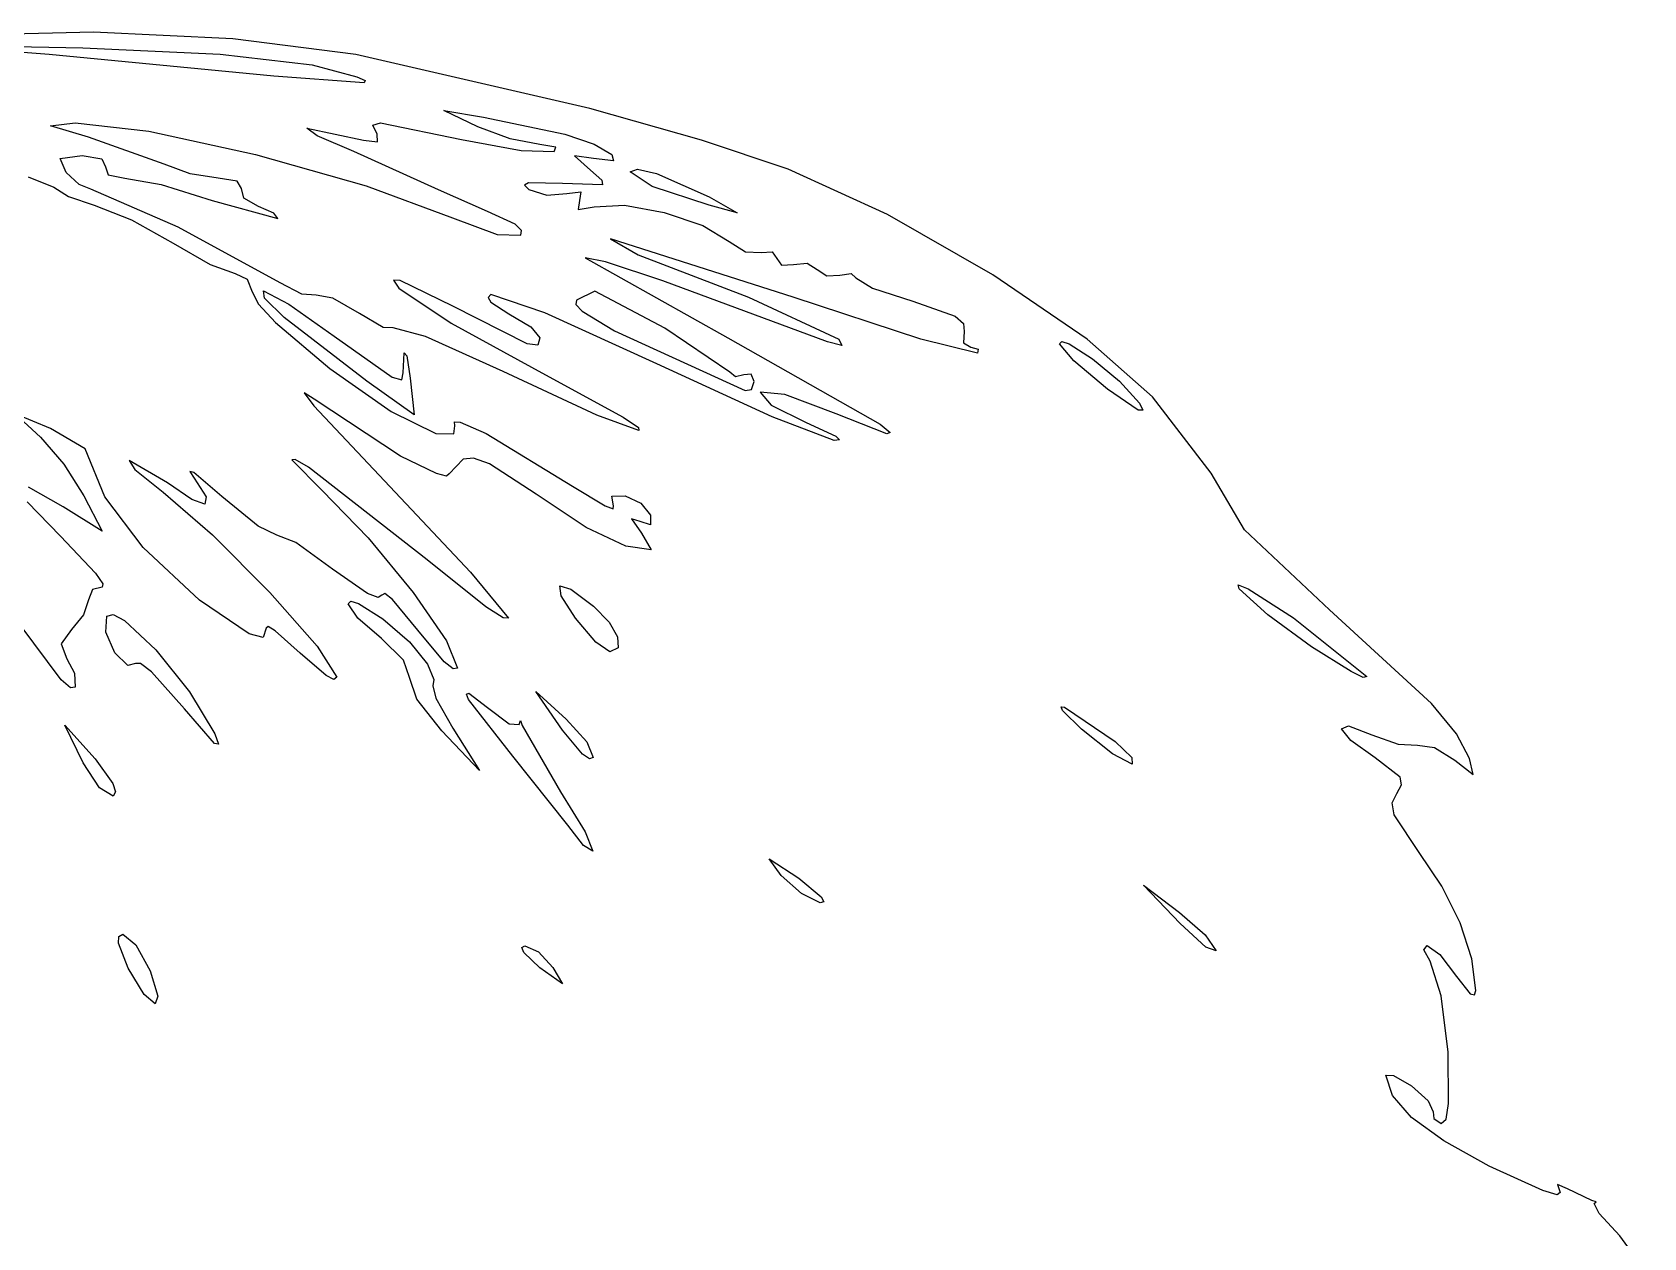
# Model space of a CAD drawing. Extents: x 0 to 143, y 0 to 208.
# Drawn here: x 77.3 to 127.7, y 170.1 to 207.8 of the extents above; entities that cross this region are included whole.
import ezdxf

# ---------------------------------------------------------------- set-up
doc = ezdxf.new("R2010")
doc.units = 0

msp = doc.modelspace()

# ---------------------------------------------------------------- linework, layer by layer
at = {"layer": 'Layer 1'}
for p, q in [((79.176039, 207.757972), (75.022723, 207.6592)), ((83.534606, 207.556376), (79.176039, 207.757972)), ((77.787549, 207.064455), (73.554213, 207.37878)), ((73.554213, 207.37878), (78.845883, 207.274005)), ((78.845883, 207.274005), (83.134385, 207.073054)), ((87.382758, 207.063044), (83.534606, 207.556376)), ((84.813476, 206.38571), (77.787549, 207.064455)), ((83.134385, 207.073054), (86.013979, 206.73743)), ((86.013979, 206.73743), (87.408643, 206.364477)), ((94.693465, 205.369665), (87.382758, 207.063044)), ((87.640462, 206.171838), (84.813476, 206.38571)), ((87.408643, 206.364477), (87.666816, 206.244709)), ((87.666816, 206.244709), (87.640462, 206.171838)), ((91.193113, 204.798915), (90.134779, 205.307621)), ((90.134779, 205.307621), (91.369502, 205.106537)), ((98.186496, 204.381705), (94.693465, 205.369665)), ((77.829794, 204.828151), (78.596822, 204.921681)), ((79.022272, 204.478239), (77.829794, 204.828151)), ((78.596822, 204.921681), (80.900021, 204.663338)), ((80.900021, 204.663338), (84.23589, 203.931786)), ((86.163612, 204.519961), (85.846321, 204.758037)), ((85.846321, 204.758037), (87.621236, 204.379814)), ((87.913722, 204.850817), (88.152431, 204.925562)), ((88.041394, 204.573137), (87.913722, 204.850817)), ((88.152431, 204.925562), (90.684407, 204.40592)), ((92.199633, 204.426469), (91.193113, 204.798915)), ((91.369502, 205.106537), (93.912326, 204.572431)), ((81.38024, 203.638275), (79.022272, 204.478239)), ((87.312555, 204.029506), (86.163612, 204.519961)), ((87.621236, 204.379814), (88.051052, 204.333468)), ((88.051052, 204.333468), (88.041394, 204.573137)), ((90.684407, 204.40592), (92.545708, 204.063858)), ((93.133392, 204.246112), (92.199633, 204.426469)), ((93.627325, 204.163209), (93.133392, 204.246112)), ((93.576481, 204.025273), (93.627325, 204.163209)), ((93.912326, 204.572431), (94.828441, 204.258332)), ((94.828441, 204.258332), (95.387599, 203.936858)), ((100.894508, 203.479172), (98.186496, 204.381705)), ((78.130317, 203.808755), (78.823658, 203.905328)), ((78.316716, 203.376161), (78.130317, 203.808755)), ((78.823658, 203.905328), (79.437051, 203.80461)), ((79.437051, 203.80461), (79.551439, 203.55255)), ((82.196613, 203.328536), (81.38024, 203.638275)), ((84.23589, 203.931786), (87.703918, 202.953379)), ((89.95839, 202.834647), (87.312555, 204.029506)), ((92.545708, 204.063858), (93.576481, 204.025273)), ((94.80944, 203.805845), (94.210996, 203.896905)), ((94.210996, 203.896905), (94.720893, 203.441072)), ((95.4334, 203.741523), (94.80944, 203.805845)), ((95.387599, 203.936858), (95.4334, 203.741523)), ((77.130544, 203.235535), (77.937127, 202.9112)), ((78.726688, 203.002437), (78.316716, 203.376161)), ((79.551439, 203.55255), (79.635488, 203.302474)), ((79.635488, 203.302474), (80.152925, 203.199772)), ((80.152925, 203.199772), (81.293589, 202.994411)), ((83.07675, 203.199772), (82.196613, 203.328536)), ((83.671357, 203.103552), (83.07675, 203.199772)), ((83.800297, 202.872394), (83.671357, 203.103552)), ((94.720893, 203.441072), (95.074151, 203.138201)), ((95.074151, 203.138201), (95.091089, 202.989781)), ((95.955616, 203.39133), (96.186041, 203.474134)), ((96.645562, 202.934527), (95.955616, 203.39133)), ((96.186041, 203.474134), (96.775869, 203.340178)), ((96.775869, 203.340178), (98.425062, 202.613808)), ((104.003403, 202.057493), (100.894508, 203.479172)), ((77.937127, 202.9112), (78.391549, 202.619276)), ((78.391549, 202.619276), (79.198661, 202.350635)), ((79.09565, 202.846994), (78.726688, 203.002437)), ((81.824211, 201.665496), (79.09565, 202.846994)), ((81.293589, 202.994411), (82.884838, 202.500919)), ((83.874072, 202.572577), (83.800297, 202.872394)), ((87.703918, 202.953379), (90.403596, 201.954466)), ((91.490152, 202.154491), (89.95839, 202.834647)), ((92.780129, 203.052355), (92.650731, 202.975631)), ((92.650731, 202.975631), (92.785553, 202.83888)), ((93.843887, 203.027969), (92.780129, 203.052355)), ((92.785553, 202.83888), (93.350086, 202.667474)), ((93.350086, 202.667474), (93.97124, 202.716466)), ((95.091089, 202.989781), (93.843887, 203.027969)), ((93.97124, 202.716466), (94.411771, 202.771103)), ((94.411771, 202.771103), (94.368115, 202.494216)), ((98.425062, 202.352046), (96.645562, 202.934527)), ((98.425062, 202.613808), (99.307007, 202.115685)), ((79.198661, 202.350635), (80.360624, 201.898021)), ((82.884838, 202.500919), (84.935184, 201.939296)), ((84.335461, 202.311124), (83.874072, 202.572577)), ((84.815636, 202.105366), (84.335461, 202.311124)), ((84.935184, 201.939296), (84.815636, 202.105366)), ((92.364027, 201.752633), (91.490152, 202.154491)), ((94.368115, 202.494216), (94.334777, 202.219181)), ((94.334777, 202.219181), (94.835899, 202.298424)), ((94.835899, 202.298424), (95.778582, 202.348855)), ((95.778582, 202.348855), (97.020873, 202.126401)), ((97.020873, 202.126401), (98.224866, 201.718143)), ((99.307007, 202.115685), (98.425062, 202.352046)), ((80.360624, 201.898021), (81.668107, 201.16389)), ((85.014206, 199.92705), (81.824211, 201.665496)), ((90.403596, 201.954466), (91.793762, 201.439498)), ((92.555812, 201.562204), (92.364027, 201.752633)), ((98.224866, 201.718143), (99.052654, 201.211162)), ((107.301177, 200.171041), (104.003403, 202.057493)), ((81.668107, 201.16389), (82.819707, 200.499741)), ((91.793762, 201.439498), (92.541783, 201.408718)), ((92.541783, 201.408718), (92.555812, 201.562204)), ((101.050436, 199.475142), (95.345663, 201.296182)), ((95.345663, 201.296182), (96.208911, 200.798059)), ((99.052654, 201.211162), (99.5633, 200.897455)), ((95.181483, 200.57711), (94.544504, 200.708454)), ((94.544504, 200.708454), (99.008557, 198.209022)), ((96.982068, 199.983142), (95.181483, 200.57711)), ((96.208911, 200.798059), (99.659785, 199.471614)), ((99.5633, 200.897455), (100.058071, 200.875318)), ((100.058071, 200.875318), (100.399649, 200.894897)), ((100.399649, 200.894897), (100.54173, 200.681643)), ((100.54173, 200.681643), (100.69391, 200.47196)), ((82.819707, 200.499741), (83.606975, 200.21527)), ((83.606975, 200.21527), (83.98017, 200.039719)), ((100.69391, 200.47196), (101.059608, 200.500668)), ((101.059608, 200.500668), (101.490923, 200.534975)), ((101.490923, 200.534975), (101.800795, 200.338037)), ((101.800795, 200.338037), (102.103522, 200.138453)), ((102.103522, 200.138453), (102.51764, 200.165881)), ((102.51764, 200.165881), (102.866272, 200.218974)), ((102.866272, 200.218974), (103.011176, 200.080509)), ((103.011176, 200.080509), (103.536021, 199.751676)), ((110.243946, 198.159506), (107.301177, 200.171041)), ((83.98017, 200.039719), (84.136142, 199.63742)), ((84.136142, 199.63742), (84.33528, 199.257873)), ((84.520251, 199.446247), (84.490331, 199.668817)), ((84.490331, 199.668817), (85.285669, 199.254788)), ((85.685014, 199.572553), (85.014206, 199.92705)), ((86.137804, 199.532645), (85.685014, 199.572553)), ((88.768602, 199.996504), (88.551351, 200.006607)), ((88.551351, 200.006607), (88.723667, 199.760892)), ((88.723667, 199.760892), (90.36188, 198.664811)), ((90.411357, 199.195742), (88.768602, 199.996504)), ((94.854243, 199.6667), (94.276393, 199.379186)), ((97.038733, 198.503062), (94.854243, 199.6667)), ((102.129231, 198.080963), (96.982068, 199.983142)), ((103.536021, 199.751676), (104.797997, 199.347436)), ((84.33528, 199.257873), (84.869154, 198.684974)), ((85.139531, 198.84023), (84.520251, 199.446247)), ((85.285669, 199.254788), (86.702249, 198.259469)), ((86.65824, 199.441672), (86.137804, 199.532645)), ((87.491413, 198.964672), (86.65824, 199.441672)), ((92.739824, 198.011466), (90.411357, 199.195742)), ((91.598808, 199.559456), (91.517933, 199.46619)), ((91.517933, 199.46619), (91.597397, 199.321331)), ((91.597397, 199.321331), (92.163252, 198.956205)), ((93.29201, 198.984384), (91.598808, 199.559456)), ((94.276393, 199.379186), (94.253355, 199.24925)), ((94.253355, 199.24925), (94.452853, 199.040839)), ((99.659785, 199.471614), (102.482009, 198.164924)), ((105.050762, 198.16025), (101.050436, 199.475142)), ((104.797997, 199.347436), (106.124177, 198.881857)), ((84.869154, 198.684974), (86.567797, 197.24682)), ((87.726011, 196.844829), (85.139531, 198.84023)), ((88.237098, 198.523303), (87.491413, 198.964672)), ((90.36188, 198.664811), (93.309781, 197.043796)), ((92.163252, 198.956205), (92.84848, 198.547203)), ((96.793111, 197.394104), (93.29201, 198.984384)), ((94.452853, 199.040839), (95.46424, 198.418131)), ((106.124177, 198.881857), (106.382124, 198.64844)), ((106.382124, 198.64844), (106.396786, 198.398816)), ((86.702249, 198.259469), (88.518262, 196.972535)), ((88.547278, 198.517702), (88.237098, 198.523303)), ((89.557722, 198.241257), (88.547278, 198.517702)), ((91.986863, 197.148571), (89.557722, 198.241257)), ((92.84848, 198.547203), (93.133392, 198.204083)), ((93.133392, 198.204083), (93.070868, 197.974854)), ((95.46424, 198.418131), (99.550071, 196.555904)), ((99.07241, 197.133049), (97.038733, 198.503062)), ((99.008557, 198.209022), (103.775161, 195.504714)), ((102.574834, 197.960754), (102.129231, 198.080963)), ((102.482009, 198.164924), (102.574834, 197.960754)), ((106.823295, 197.722188), (105.050762, 198.16025)), ((106.396786, 198.398816), (106.381352, 198.052256)), ((109.379524, 198.020285), (109.456768, 198.09374)), ((109.456768, 198.09374), (109.681624, 198.020153)), ((112.287826, 196.362582), (110.243946, 198.159506)), ((88.858428, 197.114352), (88.888767, 197.731713)), ((88.888767, 197.731713), (88.974624, 197.644665)), ((88.974624, 197.644665), (89.079267, 196.940079)), ((93.070868, 197.974854), (92.739824, 198.011466)), ((106.381352, 198.052256), (106.608806, 197.908102)), ((106.608806, 197.908102), (106.836965, 197.85351)), ((106.836965, 197.85351), (106.823295, 197.722188)), ((109.82742, 197.483931), (109.379524, 198.020285)), ((109.681624, 198.020153), (110.41387, 197.550914)), ((110.41387, 197.550914), (111.255653, 196.850694)), ((86.567797, 197.24682), (88.485448, 195.898359)), ((88.819082, 196.893424), (88.858428, 197.114352)), ((94.919507, 195.787884), (91.986863, 197.148571)), ((100.396738, 195.735078), (96.793111, 197.394104)), ((99.250827, 196.98841), (99.07241, 197.133049)), ((99.513382, 197.044854), (99.250827, 196.98841)), ((99.741321, 197.0673), (99.513382, 197.044854)), ((99.836174, 196.841301), (99.741321, 197.0673)), ((110.878831, 196.599648), (109.82742, 197.483931)), ((89.197448, 195.795667), (87.726011, 196.844829)), ((88.518262, 196.972535), (88.819082, 196.893424)), ((89.079267, 196.940079), (89.197448, 195.795667)), ((93.309781, 197.043796), (95.742097, 195.722797)), ((99.550071, 196.555904), (99.752125, 196.591049)), ((99.752125, 196.591049), (99.836174, 196.841301)), ((111.846148, 195.946436), (110.878831, 196.599648)), ((111.255653, 196.850694), (111.886365, 196.157618)), ((86.077832, 196.286029), (85.759654, 196.488104)), ((85.759654, 196.488104), (86.066852, 196.073833)), ((86.066852, 196.073833), (88.269642, 193.73121)), ((88.775922, 194.506352), (86.077832, 196.286029)), ((100.796744, 196.432035), (100.019266, 196.507926)), ((100.019266, 196.507926), (100.365738, 196.103157)), ((100.365738, 196.103157), (101.461775, 195.556837)), ((102.402634, 195.823537), (100.796744, 196.432035)), ((111.886365, 196.157618), (111.987006, 195.941877)), ((114.124256, 193.976744), (112.287826, 196.362582)), ((77.826002, 195.37057), (76.729921, 195.831298)), ((76.729921, 195.831298), (77.519438, 195.095756)), ((88.485448, 195.898359), (89.875487, 195.214995)), ((90.476974, 195.455942), (90.463385, 195.576133)), ((90.463385, 195.576133), (90.638667, 195.567227)), ((90.638667, 195.567227), (91.448789, 195.216979)), ((96.224962, 195.308393), (94.919507, 195.787884)), ((95.742097, 195.722797), (96.21714, 195.403064)), ((102.336664, 194.995214), (100.396738, 195.735078)), ((101.461775, 195.556837), (102.391345, 195.124816)), ((103.980759, 195.198723), (102.402634, 195.823537)), ((111.987006, 195.941877), (111.846148, 195.946436)), ((77.519438, 195.095756), (78.244, 194.253278)), ((78.913969, 194.7331), (77.826002, 195.37057)), ((89.875487, 195.214995), (90.446899, 195.19934)), ((90.446899, 195.19934), (90.476974, 195.455942)), ((91.448789, 195.216979), (94.157859, 193.570696)), ((96.21714, 195.403064), (96.224962, 195.308393)), ((102.391345, 195.124816), (102.50139, 195.012969)), ((103.775161, 195.504714), (104.085366, 195.246307)), ((104.085366, 195.246307), (103.980759, 195.198723)), ((79.5338, 193.232382), (78.913969, 194.7331)), ((102.50139, 195.012969), (102.336664, 194.995214)), ((78.244, 194.253278), (78.87728, 193.26131)), ((81.491718, 193.674766), (80.292273, 194.372561)), ((80.292273, 194.372561), (80.47219, 194.084385)), ((80.47219, 194.084385), (81.350607, 193.380549)), ((82.308531, 193.993545), (82.190522, 194.028002)), ((82.190522, 194.028002), (82.325685, 193.811997)), ((85.479298, 194.404693), (85.375468, 194.390056)), ((85.375468, 194.390056), (86.326893, 193.427821)), ((85.896548, 194.156573), (85.479298, 194.404693)), ((89.605612, 191.260001), (85.896548, 194.156573)), ((89.897409, 193.959744), (88.775922, 194.506352)), ((90.733443, 194.412072), (90.300585, 193.954872)), ((91.059085, 194.438393), (90.733443, 194.412072)), ((91.5574, 194.259628), (91.059085, 194.438393)), ((93.013447, 193.315285), (91.5574, 194.259628)), ((78.222171, 192.918763), (77.139352, 193.530463)), ((82.244425, 193.153531), (81.491718, 193.674766)), ((83.190697, 193.247199), (82.308531, 193.993545)), ((82.325685, 193.811997), (82.700104, 193.228529)), ((88.269642, 193.73121), (90.968746, 190.877677)), ((90.215345, 193.874923), (89.897409, 193.959744)), ((90.300585, 193.954872), (90.215345, 193.874923)), ((94.157859, 193.570696), (95.175271, 192.949499)), ((115.170375, 192.20474), (114.124256, 193.976744)), ((77.100304, 193.076273), (78.143149, 191.999071)), ((78.87728, 193.26131), (79.445253, 192.162759)), ((80.723908, 191.644562), (79.5338, 193.232382)), ((81.350607, 193.380549), (82.897483, 192.047561)), ((82.660119, 193.006913), (82.244425, 193.153531)), ((82.700104, 193.228529), (82.660119, 193.006913)), ((84.324305, 192.311588), (83.190697, 193.247199)), ((86.326893, 193.427821), (87.762463, 191.953281)), ((94.579076, 192.274414), (93.013447, 193.315285)), ((95.386585, 193.252535), (95.796513, 193.26766)), ((95.439149, 192.948749), (95.386585, 193.252535)), ((95.796513, 193.26766), (96.289212, 193.037561)), ((96.289212, 193.037561), (96.589558, 192.65559)), ((79.445253, 192.162759), (78.222171, 192.918763)), ((95.175271, 192.949499), (95.422403, 192.861332)), ((95.422403, 192.861332), (95.439149, 192.948749)), ((96.266061, 192.45874), (96.000419, 192.545215)), ((96.000419, 192.545215), (96.308394, 192.096437)), ((96.589558, 192.65559), (96.596349, 192.353965)), ((82.897483, 192.047561), (84.687446, 190.245102)), ((84.911548, 192.038229), (84.324305, 192.311588)), ((85.504832, 191.807027), (84.911548, 192.038229)), ((95.822971, 191.693918), (94.579076, 192.274414)), ((96.596349, 192.353965), (96.266061, 192.45874)), ((96.308394, 192.096437), (96.609931, 191.574899)), ((117.827852, 189.695783), (115.170375, 192.20474)), ((78.143149, 191.999071), (79.232616, 190.841518)), ((82.489815, 189.999789), (80.723908, 191.644562)), ((86.652155, 190.972839), (85.504832, 191.807027)), ((87.762463, 191.953281), (89.171739, 190.239723)), ((96.609931, 191.574899), (95.822971, 191.693918)), ((91.444511, 189.792488), (89.605612, 191.260001)), ((77.309535, 188.656146), (75.655359, 190.865242)), ((79.232616, 190.841518), (79.468216, 190.509598)), ((79.468216, 190.509598), (79.441019, 190.41157)), ((87.741489, 190.212118), (86.652155, 190.972839)), ((90.968746, 190.877677), (92.1502, 189.436491)), ((79.022272, 190.013636), (78.865506, 189.540517)), ((79.145259, 190.331136), (79.022272, 190.013636)), ((79.441019, 190.41157), (79.145259, 190.331136)), ((84.037838, 188.944641), (82.489815, 189.999789)), ((84.687446, 190.245102), (86.167184, 188.562831)), ((88.072819, 190.083194), (87.741489, 190.212118)), ((88.1945, 190.157569), (88.072819, 190.083194)), ((88.282832, 190.209532), (88.1945, 190.157569)), ((88.523333, 190.02003), (88.282832, 190.209532)), ((89.313865, 189.06043), (88.523333, 190.02003)), ((89.171739, 190.239723), (90.215427, 188.732738)), ((93.796014, 190.142328), (93.752121, 190.446715)), ((93.752121, 190.446715), (94.096305, 190.341593)), ((94.247465, 189.44143), (93.796014, 190.142328)), ((94.096305, 190.341593), (94.809087, 189.813964)), ((114.997867, 190.351597), (114.971138, 190.480499)), ((114.971138, 190.480499), (115.283838, 190.353052)), ((115.894182, 189.547302), (114.997867, 190.351597)), ((115.283838, 190.353052), (116.703549, 189.44778)), ((78.865506, 189.540517), (78.488872, 189.085124)), ((79.560258, 188.997768), (79.592008, 189.507047)), ((79.592008, 189.507047), (79.793485, 189.553857)), ((79.793485, 189.553857), (80.144299, 189.361559)), ((87.136166, 189.884519), (87.225646, 189.969721)), ((87.443612, 189.43799), (87.136166, 189.884519)), ((87.225646, 189.969721), (87.46512, 189.897726)), ((87.46512, 189.897726), (88.220253, 189.413649)), ((91.980762, 189.445636), (91.444511, 189.792488)), ((94.809087, 189.813964), (95.29758, 189.314017)), ((117.262746, 188.54824), (115.894182, 189.547302)), ((121.011497, 186.771694), (117.827852, 189.695783)), ((78.488872, 189.085124), (78.158363, 188.636258)), ((79.846009, 188.359107), (79.560258, 188.997768)), ((80.144299, 189.361559), (81.12161, 188.447654)), ((84.574292, 189.125694), (84.482117, 188.840232)), ((84.63217, 189.176477), (84.574292, 189.125694)), ((84.85184, 189.045393), (84.63217, 189.176477)), ((85.636859, 188.34041), (84.85184, 189.045393)), ((88.182858, 188.800432), (87.443612, 189.43799)), ((88.220253, 189.413649), (89.053966, 188.695282)), ((90.140027, 188.075474), (89.313865, 189.06043)), ((92.1502, 189.436491), (91.980762, 189.445636)), ((94.884185, 188.693982), (94.247465, 189.44143)), ((95.29758, 189.314017), (95.564782, 188.852864)), ((116.703549, 189.44778), (118.996606, 187.619332)), ((78.161582, 187.514777), (77.309535, 188.656146)), ((78.158363, 188.636258), (78.345644, 188.171782)), ((84.482117, 188.840232), (84.037838, 188.944641)), ((86.167184, 188.562831), (86.783388, 187.590404)), ((88.872054, 188.124289), (88.182858, 188.800432)), ((89.053966, 188.695282), (89.618665, 188.005624)), ((90.215427, 188.732738), (90.554232, 187.877918)), ((95.316382, 188.383096), (94.884185, 188.693982)), ((95.58096, 188.514544), (95.316382, 188.383096)), ((95.564782, 188.852864), (95.58096, 188.514544)), ((118.498555, 187.767791), (117.262746, 188.54824)), ((78.345644, 188.171782), (78.580682, 187.716831)), ((80.245882, 187.957117), (79.846009, 188.359107)), ((80.488065, 188.017618), (80.245882, 187.957117)), ((80.649394, 188.026719), (80.488065, 188.017618)), ((80.99289, 187.763662), (80.649394, 188.026719)), ((81.12161, 188.447654), (82.179288, 187.141373)), ((86.446661, 187.645922), (85.636859, 188.34041)), ((89.059864, 187.585465), (88.872054, 188.124289)), ((89.618665, 188.005624), (89.816838, 187.524831)), ((90.419013, 187.85889), (90.140027, 188.075474)), ((78.452536, 187.262965), (78.161582, 187.514777)), ((78.580682, 187.716831), (78.597175, 187.28384)), ((82.024766, 186.606153), (80.99289, 187.763662)), ((86.692945, 187.525972), (86.446661, 187.645922)), ((86.783388, 187.590404), (86.692945, 187.525972)), ((89.286436, 186.912056), (89.059864, 187.585465)), ((89.816838, 187.524831), (89.781648, 187.324762)), ((90.554232, 187.877918), (90.419013, 187.85889)), ((118.877613, 187.588726), (118.498555, 187.767791)), ((118.996606, 187.619332), (118.877613, 187.588726)), ((78.597175, 187.28384), (78.452536, 187.262965)), ((82.179288, 187.141373), (82.97268, 185.818753)), ((89.781648, 187.324762), (89.883954, 186.936089)), ((90.836752, 187.066823), (90.909744, 187.094139)), ((90.897309, 186.895652), (90.836752, 187.066823)), ((90.909744, 187.094139), (91.49368, 186.646017)), ((93.843887, 185.940461), (93.008156, 187.148373)), ((93.008156, 187.148373), (93.959598, 186.286889)), ((82.954997, 185.524404), (82.024766, 186.606153)), ((90.068104, 185.911886), (89.286436, 186.912056)), ((89.883954, 186.936089), (90.412768, 186.001845)), ((92.288489, 185.128366), (90.897309, 186.895652)), ((91.49368, 186.646017), (92.169206, 186.13762)), ((109.471737, 186.556913), (109.431705, 186.664652)), ((109.431705, 186.664652), (109.540612, 186.655763)), ((110.066736, 185.966567), (109.471737, 186.556913)), ((109.540612, 186.655763), (111.12507, 185.578864)), ((121.792834, 185.827341), (121.011497, 186.771694)), ((78.847647, 184.920933), (78.279322, 186.090039)), ((78.279322, 186.090039), (79.225825, 185.046874)), ((90.412768, 186.001845), (91.245677, 184.678927)), ((92.169206, 186.13762), (92.481458, 186.11685)), ((92.481458, 186.11685), (92.531553, 186.242086)), ((92.531553, 186.242086), (92.576356, 186.085806)), ((92.576356, 186.085806), (93.774037, 184.014999)), ((93.959598, 186.286889), (94.597465, 185.576571)), ((111.042388, 185.200068), (110.066736, 185.966567)), ((118.205721, 185.983015), (118.421384, 186.075404)), ((118.489129, 185.617113), (118.205721, 185.983015)), ((118.421384, 186.075404), (119.150769, 185.794764)), ((83.079908, 185.497929), (82.954997, 185.524404)), ((82.97268, 185.818753), (83.079908, 185.497929)), ((91.245677, 184.678927), (90.068104, 185.911886)), ((94.468304, 185.189176), (93.843887, 185.940461)), ((94.597465, 185.576571), (94.795329, 185.078977)), ((111.12507, 185.578864), (111.644315, 185.080829)), ((119.256956, 185.077213), (118.489129, 185.617113)), ((119.150769, 185.794764), (119.971596, 185.497019)), ((119.971596, 185.497019), (120.582343, 185.46915)), ((120.582343, 185.46915), (121.113847, 185.398947)), ((122.200183, 185.051461), (121.792834, 185.827341)), ((79.225825, 185.046874), (79.783214, 184.27332)), ((94.012162, 182.969365), (92.288489, 185.128366)), ((94.684568, 185.039802), (94.468304, 185.189176)), ((94.795329, 185.078977), (94.684568, 185.039802)), ((111.654237, 184.877541), (111.042388, 185.200068)), ((111.644315, 185.080829), (111.654237, 184.877541)), ((120.031215, 184.472861), (119.256956, 185.077213)), ((121.113847, 185.398947), (121.744041, 184.999602)), ((121.744041, 184.999602), (122.31435, 184.547429)), ((122.31435, 184.547429), (122.200183, 185.051461)), ((79.360366, 184.13243), (78.847647, 184.920933)), ((120.079579, 184.223783), (120.031215, 184.472861)), ((79.794503, 183.878121), (79.360366, 184.13243)), ((79.783214, 184.27332), (79.866481, 184.009244)), ((79.866481, 184.009244), (79.794503, 183.878121)), ((93.774037, 184.014999), (94.54812, 182.76202)), ((119.790411, 183.661725), (119.932878, 183.95926)), ((119.932878, 183.95926), (120.079579, 184.223783)), ((119.844066, 183.29348), (119.790411, 183.661725)), ((94.498246, 182.335246), (94.012162, 182.969365)), ((120.625734, 182.115995), (119.844066, 183.29348)), ((94.54812, 182.76202), (94.785099, 182.156212)), ((94.785099, 182.156212), (94.498246, 182.335246)), ((121.343544, 181.0633), (120.625734, 182.115995)), ((100.68143, 181.397739), (100.308367, 181.910678)), ((100.308367, 181.910678), (101.22753, 181.306017)), ((101.314005, 180.828091), (100.68143, 181.397739)), ((101.22753, 181.306017), (101.925061, 180.725344)), ((113.153543, 179.892435), (112.007015, 181.089411)), ((112.007015, 181.089411), (113.134141, 180.238158)), ((121.911301, 179.915586), (121.343544, 181.0633)), ((101.896045, 180.537313), (101.314005, 180.828091)), ((102.012351, 180.569615), (101.896045, 180.537313)), ((101.925061, 180.725344), (102.012351, 180.569615)), ((113.134141, 180.238158), (113.935741, 179.535688)), ((122.280952, 178.789635), (121.911301, 179.915586)), ((79.960353, 179.276793), (79.969883, 179.489259)), ((79.969883, 179.489259), (80.08872, 179.563646)), ((80.08872, 179.563646), (80.496002, 179.226787)), ((113.957613, 179.148514), (113.153543, 179.892435)), ((113.935741, 179.535688), (114.280669, 179.041182)), ((80.258759, 178.501784), (79.960353, 179.276793)), ((80.496002, 179.226787), (80.943501, 178.417118)), ((92.570474, 179.140957), (92.659258, 179.199226)), ((92.630286, 178.991308), (92.570474, 179.140957)), ((93.133392, 178.508487), (92.630286, 178.991308)), ((92.659258, 179.199226), (93.086605, 179.004537)), ((93.086605, 179.004537), (93.541203, 178.520129)), ((114.280669, 179.041182), (113.957613, 179.148514)), ((120.775489, 179.066935), (120.877971, 179.210868)), ((120.970398, 178.720859), (120.775489, 179.066935)), ((120.877971, 179.210868), (121.27661, 178.925823)), ((121.27661, 178.925823), (121.793782, 178.240729)), ((80.763965, 177.67888), (80.258759, 178.501784)), ((80.943501, 178.417118), (81.190969, 177.626129)), ((93.840668, 178.005778), (93.133392, 178.508487)), ((93.541203, 178.520129), (93.840668, 178.005778)), ((121.321523, 177.630638), (120.970398, 178.720859)), ((122.404441, 177.802225), (122.280952, 178.789635)), ((121.793782, 178.240729), (122.228493, 177.693393)), ((81.102913, 177.383522), (80.763965, 177.67888)), ((81.190969, 177.626129), (81.102913, 177.383522)), ((121.534138, 175.874161), (121.321523, 177.630638)), ((122.228493, 177.693393), (122.356055, 177.660596)), ((122.356055, 177.660596), (122.404441, 177.802225)), ((121.552019, 174.270151), (121.534138, 175.874161)), ((119.792269, 174.51488), (119.591742, 175.150746)), ((119.591742, 175.150746), (119.824972, 175.142412)), ((119.824972, 175.142412), (120.385492, 174.814196)), ((120.395062, 173.830166), (119.792269, 174.51488)), ((120.385492, 174.814196), (120.912499, 174.348617)), ((120.912499, 174.348617), (121.06459, 174.009509)), ((121.06459, 174.009509), (121.092019, 173.79749)), ((121.470365, 173.781172), (121.552019, 174.270151)), ((121.40194, 173.094982), (120.395062, 173.830166)), ((121.092019, 173.79749), (121.318943, 173.637328)), ((121.318943, 173.637328), (121.470365, 173.781172)), ((122.814722, 172.307708), (121.40194, 173.094982)), ((124.495356, 171.548001), (122.814722, 172.307708)), ((124.945942, 171.414937), (124.495356, 171.548001)), ((125.03934, 171.48256), (124.945942, 171.414937)), ((125.269704, 171.597919), (124.953571, 171.736561)), ((124.953571, 171.736561), (125.03934, 171.48256)), ((126.02994, 171.234557), (125.269704, 171.597919)), ((126.161438, 171.186756), (126.02994, 171.234557)), ((126.106141, 171.141071), (126.161438, 171.186756)), ((126.261451, 170.82485), (126.106141, 171.141071)), ((126.899891, 170.126835), (126.261451, 170.82485)), ((127.653469, 169.092269), (126.899891, 170.126835))]:
    msp.add_line(p, q, dxfattribs=at)

doc.saveas('drawing.dxf')
